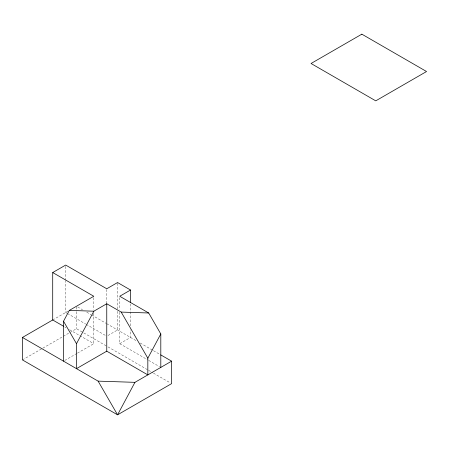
<?xml version="1.0" encoding="UTF-8"?>
<svg xmlns="http://www.w3.org/2000/svg" width="449" height="449" viewBox="0 0 449 449"><rect width="100%" height="100%" fill="white"/><g stroke="black" fill="none" stroke-linecap="round" stroke-linejoin="round"><path stroke-width="0.34" stroke-dasharray="2.25 1.68" d="M52.713 319.98L68.085 311.101M22.45 359.918L76.493 328.713L83.16 332.563M64.735 360.468L76.841 353.475M77.447 353.127L93.79 343.693L93.79 313.004M107.962 335.51L117.565 329.964L117.565 311.129M119.731 312.308L119.731 343.693L130.541 337.452L130.541 329.779M77.699 306.948L82.532 309.737M86.764 312.178L90.99 314.62M91.596 314.968L106.093 323.336M106.694 323.684L136.58 340.937M140.2 343.03L152.885 350.355M153.491 350.703L160.136 354.542M66.895 313.189L65.683 312.487L65.683 281.102M67.496 313.537L85.619 323.998M86.225 324.346L106.155 335.852M119.731 343.693L148.119 360.081M148.72 360.429L159.597 366.71M83.767 332.911L107.39 346.555M107.996 346.903L147.985 369.987M148.591 370.341L152.828 372.788M153.435 373.136L170.401 382.93M64.796 326.951L66.003 327.652M69.629 329.74L93.79 343.693M130.541 303.973L130.541 326.294M119.731 297.659L119.731 309.518M117.565 283.235L117.565 310.433M106.761 289.47L106.761 303.423M93.79 297.659L93.79 309.518M76.493 306.931L76.493 311.017M76.493 311.696L76.493 328.713M65.683 266.459L65.683 280.406"/><path stroke-width="0.67" d="M63.522 361.164L63.522 321.226L69.314 310.394L93.79 296.261L52.713 272.549L52.713 319.98L22.45 337.452L22.45 359.918L117.565 414.831L171.613 383.631L171.613 361.164L160.742 354.89M160.804 333.955L147.833 358.218L147.833 374.893L106.761 351.18L76.493 368.651L76.493 343.693L93.863 311.196L106.761 303.754L121.202 312.089L148.698 312.987L160.804 333.955L160.804 367.405M171.613 361.164L134.941 382.34L117.565 414.831L98.112 381.134L22.45 337.452M52.713 272.549L65.683 265.062L106.761 288.774L117.565 282.533L130.541 290.026L130.541 302.575M130.541 290.026L119.731 296.261L148.698 312.987M69.314 310.394L93.863 311.196M98.112 381.134L134.941 382.34M52.713 319.98L63.59 326.255M121.202 312.089L147.833 358.218M63.522 321.226L76.493 343.693M106.761 303.754L106.761 351.18M361.849 34.169L311.045 63.494L375.751 100.851L426.55 71.52L361.849 34.169"/></g></svg>
